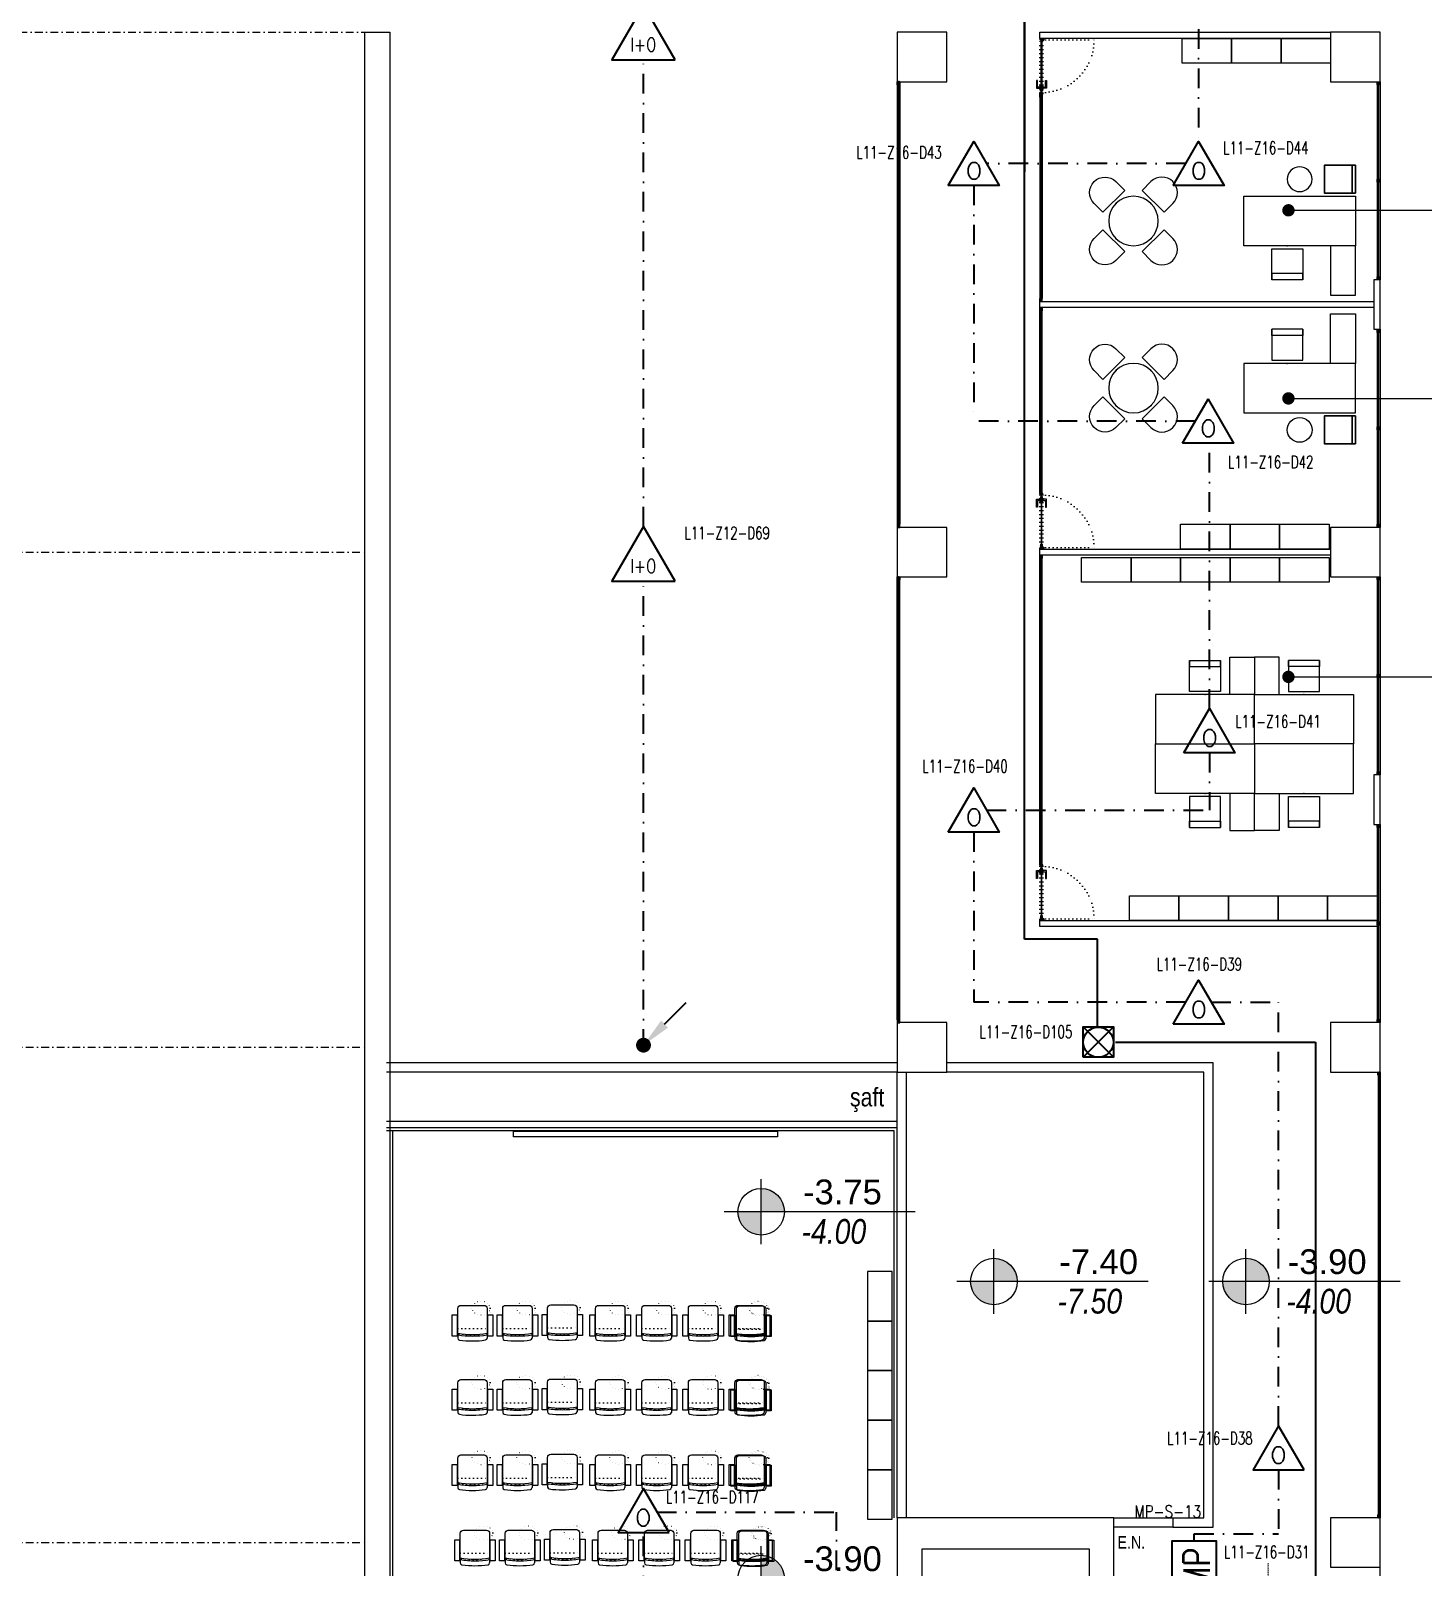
# Model space of a CAD drawing. Header units: metres. Extents: x -19121 to 152404, y -12107 to 29421.
# Drawn here: x 83460 to 85710, y 3200 to 5682 of the extents above; entities that cross this region are included whole.
import ezdxf
from ezdxf.enums import TextEntityAlignment as Align

# ---------------------------------------------------------------- set-up
doc = ezdxf.new("R2010")
doc.units = ezdxf.units.M
doc.header["$LTSCALE"] = 50
doc.header["$MEASUREMENT"] = 0
for name, pattern in [('DASHDOT', [25.4, 12.7, -6.35, 0, -6.35]), ('DASHDOT2', [0.5, 0.25, -0.125, 0, -0.125]), ('DOT2', [0.125, 0, -0.125]), ('DOT5', [0.75, 0, -0.75])]:
    doc.linetypes.add(name, pattern=pattern)
doc.layers.get('0').update_dxf_attribs({"color": 9, "lineweight": 9})
for name, color, linetype, lineweight in [('0 @ 1', 9, 'Continuous', 9), ('00', 9, 'Continuous', 9), ('01', 9, 'Continuous', 9), ('05', 9, 'Continuous', 9), ('06C', 9, 'Continuous', 9), ('06D', 9, 'Continuous', 9), ('07K', 9, 'Continuous', 9), ('10', 9, 'Continuous', 9), ('11', 9, 'Continuous', 9), ('15', 9, 'Continuous', 9), ('20', 9, 'DOT2', 9), ('21', 9, 'Continuous', 9), ('21_mahal200', 9, 'Continuous', 9), ('24', 9, 'DASHDOT2', 9), ('E-DEDEKTÖR NUMARALARI', 20, 'Continuous', 30), ('E-DUVAR TİPİ FLAŞÖR', 7, 'Continuous', 30), ('E-KABLO', 7, 'Continuous', 30), ('E-KOMBİNE DEDEKTÖR (ISI+OPTİK DUMAN)', 7, 'Continuous', 30), ('E-OK', 3, 'Continuous', 30), ('E-OPTİK DUMAN DEDEKTÖRÜ', 7, 'Continuous', 30), ('E-YAZI', 7, 'Continuous', 30)]:
    doc.layers.add(name, color=color, linetype=linetype, lineweight=lineweight)
doc.styles.add('Arial', font='arial.ttf', dxfattribs={"height": 2.5})
doc.styles.add('E-YAZI', font='txttw.shx', dxfattribs={"height": 200})
doc.styles.add('MuuM_TEXT-ITALIC', font='ARIALNI.TTF')
doc.styles.add('MuuM_TEXT-STANDART', font='ARIALN.TTF')
doc.dimstyles.new('MuuM_DIM200', dxfattribs={"dimscale": 20, "dimtxt": 2, "dimasz": 1, "dimexe": 1, "dimexo": 1, "dimgap": 1, "dimtad": 1, "dimdec": 1, "dimrnd": 0.5, "dimdsep": 46, "dimtxsty": 'MuuM_TEXT-STANDART', "dimblk": 'ARCHTICK', "dimcen": 0, "dimdle": 0.15, "dimclrd": 256, "dimclre": 256, "dimclrt": 256, "dimadec": 0, "dimazin": 0, "dimtfac": 5, "dimtdec": 1, "dimtix": 1, "dimtmove": 2, "dimatfit": 3, "dimldrblk": 'DOT', "dimfxl": 3, "dimfxlon": 1, "dimtolj": 1, "dimlwd": -1, "dimlwe": -1, "dimarcsym": 0})
pattern_1 = [(225, (-604.72494, -2171.82614), (-0.0883883476, 0.0883883476), []), (135, (-604.72494, -2171.82614), (0.0883883476, 0.0883883476), [])]

# ---------------------------------------------------------------- blocks, each defined once
blk = doc.blocks.new('100_OPTİK DUMAN DEDEKTÖRÜ 085')
at = {"layer": 'E-OPTİK DUMAN DEDEKTÖRÜ', "color": 4}
blk.add_lwpolyline([(2.06, 0), (0, 3.57), (-2.06, 0)], close=True, dxfattribs=at)
at = {"layer": 'E-OPTİK DUMAN DEDEKTÖRÜ', "color": 3, "style": 'E-YAZI'}
blk.add_text('O', height=1.36, dxfattribs=at).set_placement((-0.02, 1.2), align=Align.MIDDLE)
blk = doc.blocks.new('100_DUVAR TİPİ FLAŞÖR 085')
at = {"layer": 'E-DUVAR TİPİ FLAŞÖR', "color": 4}
blk.add_line((-1.22, 2.45), (1.22, 0), dxfattribs=at)
blk.add_lwpolyline([(-1.22, 0), (-1.22, 2.45), (1.22, 2.45), (1.22, 0)], close=True, dxfattribs=at)
blk.add_lwpolyline([(1.22, 2.45), (-1.22, 0)], dxfattribs=at)
blk.add_circle((0, 1.22), 1.22, dxfattribs=at)
blk = doc.blocks.new('100_KOMBİNE DEDEKTÖR (ISI+OPTİK DUMAN) 085')
at = {"layer": 'E-KOMBİNE DEDEKTÖR (ISI+OPTİK DUMAN)', "color": 4}
blk.add_lwpolyline([(2.55, 0), (0, 4.42), (-2.55, 0)], close=True, dxfattribs=at)
at = {"layer": 'E-KOMBİNE DEDEKTÖR (ISI+OPTİK DUMAN)', "color": 3, "style": 'E-YAZI', "width": 0.8}
blk.add_text('I+O', height=1.102, dxfattribs=at).set_placement((-0.02, 1.22), align=Align.MIDDLE)
blk = doc.blocks.new('*U241')
at = {"layer": 'E-OK', "color": 3, "linetype": 'Continuous'}
blk.add_line((84.9, 84.8), (172.1, 172), dxfattribs=at)
at = {"layer": 'E-OK', "color": 4, "linetype": 'Continuous', "const_width": 30}
blk.add_lwpolyline([(-15, 0, 1), (15, 0, 1)], format="xyb", close=True, dxfattribs=at)
at = {"layer": 'E-OK', "color": 3, "linetype": 'Continuous'}
blk.add_solid([(99, 70.7), (70.7, 99), (0, 0)], dxfattribs=at)
blk = doc.blocks.new('E-MODUL PANOLARI')
at = {"layer": 'E-KABLO', "color": 1}
blk.add_lwpolyline([(-49, 66.9), (49, 66.9), (49, 0), (-49, 0)], close=True, dxfattribs=at)
at = {"layer": 'E-KABLO', "color": 1, "style": 'E-YAZI', "width": 0.8}
blk.add_text('MP', height=40, dxfattribs=at).set_placement((-23, 9.5))
blk = doc.blocks.new('p-kolon_80x80')
blk.add_lwpolyline([(-40, -40), (40, -40), (40, 40), (-40, 40)], close=True)
blk = doc.blocks.new('1.Bod.Ara.Sitatik Elk')
at = {"layer": '01'}
blk.add_lwpolyline([(40, -8750), (0, -8750), (0, -2950), (40, -2950), (40, -8710), (40, -8710)], close=True, dxfattribs=at)
blk.add_lwpolyline([(900, -5950), (900, -5950), (900, -5950), (900, -5400), (1170, -5400), (1170, -5950), (1170, -5950), (1170, -5950), (1210, -5950), (1210, -5350), (860, -5350), (860, -5950), (900, -5950)], dxfattribs=at)
for p in [(900, -2990), (1600, -2990), (900, -3790), (1600, -3790), (900, -4590), (1600, -4590), (1600, -5390)]:
    blk.add_blockref('p-kolon_80x80', p, dxfattribs=at)
blk = doc.blocks.new('prf-10x10')
blk.add_lwpolyline([(-5, -5), (5, -5), (5, 5), (-5, 5)], close=True)
at = {"color": 255}
blk.add_solid([(-5, -5), (5, -5), (-5, 5), (5, 5)], dxfattribs=at)
at = {"layer": '10'}
blk.add_point((0, 0), dxfattribs=at)
blk = doc.blocks.new('p-dog-ser-315')
at = {"layer": '06D'}
for points in [[(-5, 315), (-5, 0)], [(0, 315), (0, 0)]]:
    blk.add_lwpolyline(points, dxfattribs=at)
at = {"layer": '15'}
blk.add_lwpolyline([(-2.5, 315), (-2.5, 0)], dxfattribs=at)
at = {"layer": '10', "xscale": -0.5, "yscale": 0.5, "rotation": 270}
for p in [(-2.5, 317.5), (-2.5, 160), (-2.5, 2.5)]:
    blk.add_blockref('prf-10x10', p, dxfattribs=at)
blk = doc.blocks.new('_ArchTick')
at = {"color": 0, "linetype": 'ByBlock', "const_width": 0.15}
blk.add_lwpolyline([(-0.5, -0.5), (0.5, 0.5)], dxfattribs=at)
blk = doc.blocks.new('_Dot')
at = {"color": 0, "linetype": 'ByBlock', "lineweight": -2}
blk.add_line((-0.5, 0), (-1, 0), dxfattribs=at)
at = {"color": 0, "linetype": 'ByBlock', "const_width": 0.5}
blk.add_lwpolyline([(-0.25, 0, 1), (0.25, 0, 1)], format="xyb", close=True, dxfattribs=at)
blk = doc.blocks.new('m-vw-sandalye-02')
at = {"lineweight": -3, "ltscale": 0.5}
for points in [[(-22.5, 0), (-22.5, -5), (22.5, -5), (22.5, 0)], [(-22.5, -5), (22.5, -5), (22.5, -50), (-22.5, -50)]]:
    blk.add_lwpolyline(points, close=True, dxfattribs=at)
blk = doc.blocks.new('p-sandalye-03')
for points in [[(-5, -25.1), (-5, 24.9), (-55, 24.9), (-55, -25.1), (-5, -25.1)], [(-55, 24.9), (-45, 24.9), (-45, -25.1), (-55, -25.1)]]:
    blk.add_lwpolyline(points)
blk.add_point((0, -0.1))
blk = doc.blocks.new('p-ofis modülü-02-s')
blk.add_lwpolyline([(-182, -2), (-102, -2), (-102, -182), (-182, -182)], close=True)
blk.add_lwpolyline([(-102, -2), (-102, -42), (-22, -42), (-22, -2), (-102, -2)])
at = {"xscale": -0.9999999999999998, "rotation": 359.9999999981877}
blk.add_blockref('p-sandalye-03', (-102, -112), dxfattribs=at)
blk = doc.blocks.new('gr-p-birim')
blk.add_lwpolyline([(-0.5, -0.5), (0.5, -0.5), (0.5, 0.5), (-0.5, 0.5)], close=True)
blk = doc.blocks.new('p-sandalye-01')
blk.add_lwpolyline([(-5, -25), (-5, -25), (-25, -25, -1), (-25, 25), (-5, 25), (-5, 25)], format="xyb", close=True)
blk.add_point((0, 0.1))
blk = doc.blocks.new('gr-p-birim eleman yuv')
blk.add_circle((0, 0), 0.5)
blk = doc.blocks.new('p-masa-yuvarlak-4lü')
at = {"rotation": 270}
blk.add_blockref('p-sandalye-01', (0, 40), dxfattribs=at)
blk.add_blockref('p-sandalye-01', (-40, 0))
at = {"xscale": 80, "yscale": 80, "zscale": 80}
blk.add_blockref('gr-p-birim eleman yuv', (0, 0), dxfattribs=at)
at = {"xscale": -1}
blk.add_blockref('p-sandalye-01', (40, 0), dxfattribs=at)
at = {"xscale": -1, "rotation": 270}
blk.add_blockref('p-sandalye-01', (0, -40), dxfattribs=at)
blk = doc.blocks.new('p-sehpa')
at = {"layer": '05'}
blk.add_circle((0, 0), 20, dxfattribs=at)
blk = doc.blocks.new('0_elevationtarget-p-bk')
h = blk.add_hatch(color=250)
h.paths.add_polyline_path([(1.88, 0, 0.414214), (0, 1.88), (0, 0)])
h.paths.add_polyline_path([(0, 0), (-1.88, 0, 0.414214), (0, -1.88)])
blk.add_line((0, -2.62), (0, 2.62))
blk.add_lwpolyline([(12.45, 0), (-3, 0)])
blk.add_circle((0, 0), 1.88)
at = {"style": 'Arial'}
blk.add_attdef('BITMISKOT', text='', height=2, dxfattribs=at).set_placement((4.5, 0), align=Align.BOTTOM_LEFT)
at = {"style": 'MuuM_TEXT-ITALIC'}
blk.add_attdef('FINISHINGFLOORLEVEL', text='', height=2, dxfattribs=at).set_placement((4.5, -0.59), align=Align.TOP_LEFT)
blk = doc.blocks.new('m-calisma unitesi 02')
at = {"ltscale": 0.5}
blk.add_lwpolyline([(-160, 140), (-160, 80), (-120, 80), (-120, 140)], close=True, dxfattribs=at)
blk.add_lwpolyline([(0, 80), (0, 0), (-160, 0), (-160, 80)], close=True)
at = {"linetype": 'DOT5'}
blk.add_lwpolyline([(-160, 80), (-160, 80)], dxfattribs=at)
at = {"rotation": 270}
blk.add_blockref('p-sandalye-03', (-80, 80), dxfattribs=at)
blk = doc.blocks.new('g-kapı kolu-p')
for points in [[(-5, 0.5), (5, 0.5), (5, 1.5), (-5, 1.5)], [(-2.7, 1.5), (2.7, 1.5), (2.7, 2.4), (-2.7, 2.4)], [(-5, -1.5), (5, -1.5), (5, -0.5), (-5, -0.5)], [(-2.7, -1.5), (2.7, -1.5), (2.7, -2.4), (-2.7, -2.4)]]:
    blk.add_lwpolyline(points, close=True)
for points in [[(11.8, 8.2), (-1, 8.2), (-1, 2.4), (0.9, 2.4), (0.9, 6.3), (11.8, 6.3), (11.8, 8.2)], [(11.8, -8.2), (-1, -8.2), (-1, -2.4), (0.9, -2.4), (0.9, -6.3), (11.8, -6.3), (11.8, -8.2)]]:
    blk.add_lwpolyline(points)
blk = doc.blocks.new('k-cambölme-kapı-p')
at = {"layer": '10'}
h = blk.add_hatch(dxfattribs=at)
h.set_pattern_fill('NET', color=256, angle=135, style=0)
h.set_pattern_definition([(135, (3753.7029, 560.85184), (-0.0883883476, -0.0883883476), []), (225, (3753.7029, 560.85184), (0.0883883476, -0.0883883476), [])])
h.paths.add_polyline_path([(2.1, -0.1), (2.1, 0), (2.1, 0), (2, 0.1), (2, 0.1), (2, 0.1), (2, 0.1), (2, -0.3), (1.9, -0.3), (1.9, -0.4), (1.9, -0.5), (1.7, -0.5), (1.8, -0.3), (1.7, -0.3), (1.5, -0.5), (1.4, -0.5), (1.6, -0.3), (1.6, -0.3), (1.5, -0.3), (1.3, -0.4), (1.3, -0.4), (1.3, -0.5), (1.3, -0.5), (1.3, -0.6), (1.3, -0.3), (1.3, -0.3), (1.2, -0.3), (1.2, -0.5), (1.2, -0.6), (1.2, -0.6), (1.3, -0.6), (3.5, -0.6), (3.5, -0.6), (3.4, -0.4), (3.4, -0.3), (3.4, -0.2), (3.4, -0.2), (3.4, -0.2), (2.7, -0.2), (2.7, -0.2), (2.9, -0.2, -1), (2.9, -0.2)])
h.paths.add_polyline_path([(2, -0.2), (2.1, -0.2), (2.1, -0.2), (2.1, -0.2), (2.1, -0.3), (2.9, -0.3), (2.9, -0.3), (2.6, -0.3), (2.5, -0.3), (2.5, -0.3), (2.5, -0.3), (2.5, -0.3), (2.5, -0.3), (2.4, -0.3), (2.4, -0.3), (2.1, -0.3), (2, -0.1), (2, -0.1), (2, -0.1)], flags=16)
h.paths.add_polyline_path([(2.4, -0.3), (2.5, -0.5), (2.1, -0.5), (2.1, -0.3)], flags=16)
h.paths.add_polyline_path([(2.6, -0.3), (2.9, -0.3), (2.9, -0.3), (3.3, -0.3, 0.166992), (3.3, -0.5), (2.7, -0.5), (2.6, -0.4)], flags=16)
h.paths.add_polyline_path([(3, -0.2), (3, -0.2), (3.3, -0.2, 0.10606), (3.3, -0.3), (3, -0.3)], flags=16)
h = blk.add_hatch(dxfattribs=at)
h.set_pattern_fill('NET', color=256, angle=135, style=0)
h.set_pattern_definition([(45, (474.94443, 2280.71206), (0.0883883476, -0.0883883476), []), (315, (474.94443, 2280.71206), (-0.0883883476, -0.0883883476), [])])
h.paths.add_polyline_path([(87.3, -0.2), (87.3, -0.2), (87.1, -0.2, 1), (87.1, -0.2), (87.9, -0.2), (87.9, 0), (87.9, 0), (88, 0.1), (88, 0.1), (88, 0.1), (88, -0.3), (88.1, -0.3), (88.1, -0.4), (88.1, -0.5), (88.3, -0.5), (88.2, -0.3), (88.3, -0.3), (88.5, -0.5), (88.6, -0.5), (88.4, -0.3), (88.4, -0.3), (88.5, -0.3), (88.7, -0.4), (88.7, -0.4), (88.7, -0.5), (88.7, -0.5), (88.7, -0.6), (88.7, -0.3), (88.7, -0.3), (88.8, -0.3), (88.8, -0.5), (88.8, -0.6), (88.8, -0.6), (88.7, -0.6), (86.5, -0.6), (86.5, -0.6), (86.6, -0.4), (86.6, -0.3), (86.6, -0.2), (86.6, -0.2), (86.6, -0.2)])
h.paths.add_polyline_path([(87.3, -0.5), (87.4, -0.4), (87.4, -0.3), (87.1, -0.3), (87.1, -0.3), (87, -0.3), (87, -0.3), (87, -0.2), (87, -0.2), (86.7, -0.2, -0.292264), (86.7, -0.5)], flags=16)
h.paths.add_polyline_path([(87.5, -0.5), (87.6, -0.5), (87.5, -0.4)], flags=16)
h.paths.add_polyline_path([(87.6, -0.4), (87.7, -0.5), (87.9, -0.5), (87.9, -0.3), (87.6, -0.3)], flags=16)
h.paths.add_polyline_path([(87.6, -0.5), (87.7, -0.6), (87.7, -0.5)], flags=16)
for points in [[(2, -0.3), (2, 2.1), (2.1, 2.1), (2.1, 2.3, 0.414214), (1.9, 2.4), (0.1, 2.4, 0.414214), (0, 2.4), (0, -2.4, 0.414214), (0.1, -2.4), (2.1, -2.4), (2.1, -2.3), (2.1, -2.2), (2.1, -2.2), (2.1, -2.2), (2.1, -2.2), (2.1, -2.2), (2.1, -0.9)], [(88, -0.3), (88, 2.1), (87.9, 2.1), (87.9, 2.3, -0.414214), (88.1, 2.4), (89.9, 2.4, -0.414214), (90, 2.4), (90, -2.4, -0.414214), (89.9, -2.4), (87.9, -2.4), (87.9, -2.3), (87.9, -2.2), (87.9, -2.2), (87.9, -2.2), (87.9, -2.2), (87.9, -2.2), (87.9, -0.9)], [(1.5, -0.3), (1.3, -0.4), (1.3, -0.4), (1.3, -0.5), (1.3, -0.5), (1.3, -0.6), (1.3, -0.3), (1.3, -0.3), (1.2, -0.3), (1.2, -0.5), (1.2, -0.6), (1.2, -0.6), (1.3, -0.6), (3.5, -0.6), (3.5, -0.6), (3.4, -0.4), (3.4, -0.3), (3.4, -0.2), (3.4, -0.2), (3.4, -0.2), (2.7, -0.2), (2.7, -0.2), (2.9, -0.2, -1), (2.9, -0.2, -1)], [(88.5, -0.3), (88.7, -0.4), (88.7, -0.4), (88.7, -0.5), (88.7, -0.5), (88.7, -0.6), (88.7, -0.3), (88.7, -0.3), (88.8, -0.3), (88.8, -0.5), (88.8, -0.6), (88.8, -0.6), (88.7, -0.6), (86.5, -0.6), (86.5, -0.6), (86.6, -0.4), (86.6, -0.3), (86.6, -0.2), (86.6, -0.2), (86.6, -0.2), (87.3, -0.2), (87.3, -0.2), (87.1, -0.2, 1), (87.1, -0.2, 1)], [(86.7, -0.5), (87.3, -0.5), (87.4, -0.4), (87.4, -0.3), (87.1, -0.3), (87.1, -0.3), (87, -0.3), (87, -0.3), (87, -0.2), (87, -0.2), (86.7, -0.2, 1)]]:
    blk.add_lwpolyline(points, format="xyb", dxfattribs=at)
at = {"layer": '10', "linetype": 'DASHDOT', "ltscale": 0.05}
for points in [[(3.2, 3.6), (0.2, 3.6)], [(1.7, 2.1), (1.7, 4.9)], [(6.1, 1.4), (6.1, -0.5)]]:
    blk.add_lwpolyline(points, dxfattribs=at)
at = {"layer": '10'}
for points in [[(1.8, 2.3), (0.2, 2.3), (0.2, 2), (0.4, 2), (0.4, 1.9), (0.2, 1.9), (0.2, 1.2), (0.4, 1.2), (0.4, -0.4), (0.2, -0.4), (0.2, -1.2), (0.4, -1.2), (0.4, -1.4), (0.2, -1.4), (0.2, -2.2), (1.8, -2.2), (1.8, -1.7), (1.6, -1.7), (1.6, -1.6), (1.8, -1.6), (1.8, -1.4), (1.6, -1.4), (1.6, -1.2), (1.7, -1.2), (1.7, -0.8), (1.1, -0.8), (1.1, -0.1), (1.5, -0.1), (1.5, 1.9), (1.6, 2), (1.8, 2), (1.8, 2.3)], [(0.7, 3.6), (0.7, 2.4)], [(0.7, 2.3), (0.7, -0.2), (1.1, -0.2)], [(1.1, 2.4), (1.1, 2.9)], [(1.1, -0.1), (1.1, 2.3)], [(1.5, 1.9), (1.1, 1.9)], [(1.2, 1.9), (1.2, -0.1)], [(2.9, -0.2), (2.1, -0.1), (2.1, 0), (2.1, 0), (2, 0.1), (2, 0.1), (2, 0.1), (2, 0.1)], [(3.8, 0.9), (2.6, 3.2)], [(4.1, 1.3), (2.7, 4)], [(8.1, 0.9), (8.1, 1.3), (4.1, 1.3)], [(5.3, 0.9), (5.3, -0.2)], [(5.5, 1.3), (5.8, 1), (5.8, 0.9)], [(5.6, 0.9), (5.6, -0.2)], [(6.8, 1.3), (6.5, 1), (6.5, 0.9)], [(6.7, 0.9), (6.7, -0.2)], [(7, 0.9), (7, -0.2)], [(87.1, -0.2), (87.9, -0.2), (87.9, 0), (87.9, 0), (88, 0.1), (88, 0.1), (88, 0.1)], [(88.2, 2.3), (89.8, 2.3), (89.8, 2), (89.6, 2), (89.6, 1.9), (89.8, 1.9), (89.8, 1.2), (89.6, 1.2), (89.6, -0.4), (89.8, -0.4), (89.8, -1.2), (89.6, -1.2), (89.6, -1.4), (89.8, -1.4), (89.8, -2.2), (88.2, -2.2), (88.2, -1.7), (88.4, -1.7), (88.4, -1.6), (88.2, -1.6), (88.2, -1.4), (88.4, -1.4), (88.4, -1.2), (88.3, -1.2), (88.3, -0.8), (88.9, -0.8), (88.9, -0.1), (88.5, -0.1), (88.5, 1.9), (88.4, 2), (88.2, 2), (88.2, 2.3)], [(2.1, -0.9), (3.6, -0.9), (3.6, -0.6), (1.2, -0.6), (1.2, -0.3), (2, -0.3)], [(1.6, -0.3), (1.6, -0.3), (1.4, -0.5), (1.5, -0.5), (1.7, -0.3)], [(1.8, -0.3), (1.7, -0.5), (1.9, -0.5), (1.9, -0.4), (1.9, -0.3)], [(3.3, -0.5), (2.7, -0.5), (2.6, -0.4), (2.6, -0.3), (2.9, -0.3), (2.9, -0.3)], [(3.3, -0.3), (3.3, -0.3), (2.9, -0.3)], [(3, -0.3), (3, -0.2), (3, -0.2), (3.3, -0.2)], [(3, -0.3), (3.3, -0.3), (3.3, -0.3)], [(4.1, -0.2), (4.1, -0.5), (8.1, -0.5)], [(8.1, -0.5), (8.1, -0.2)], [(87.9, -0.9), (86.4, -0.9), (86.4, -0.6), (88.8, -0.6), (88.8, -0.3), (88, -0.3)], [(87.6, -0.5), (87.5, -0.4), (87.5, -0.5), (87.6, -0.5)], [(88.2, -0.3), (88.3, -0.5), (88.1, -0.5), (88.1, -0.4), (88.1, -0.3)], [(88.4, -0.3), (88.4, -0.3), (88.6, -0.5), (88.5, -0.5), (88.3, -0.3)]]:
    blk.add_lwpolyline(points, dxfattribs=at)
for points in [[(2, -0.1), (2, -0.1), (2, -0.2), (2.1, -0.2), (2.1, -0.2), (2.1, -0.2), (2.1, -0.3), (2.9, -0.3), (2.9, -0.3), (2.6, -0.3), (2.5, -0.3), (2.5, -0.3), (2.5, -0.3), (2.5, -0.3), (2.5, -0.3), (2.4, -0.3), (2.4, -0.3), (2.1, -0.3), (2, -0.1)], [(2.1, -0.5), (2.1, -0.3), (2.4, -0.3), (2.5, -0.5), (2.5, -0.5)], [(87.9, -0.5), (87.9, -0.3), (87.6, -0.3), (87.6, -0.4), (87.7, -0.5)], [(87.6, -0.5), (87.7, -0.5), (87.7, -0.6)]]:
    blk.add_lwpolyline(points, close=True, dxfattribs=at)
blk.add_circle((1.7, 3.7), 1.02, dxfattribs=at)
for centre, start, end in [((3.6, -0.4), 148.8979, 173.1144), ((3.6, -0.4), 176.143, 214.0649), ((86.4, -0.4), 325.9351, 31.1021)]:
    blk.add_arc(centre, 0.322, start, end, dxfattribs=at)
at = {"layer": '15', "linetype": 'DOT2'}
blk.add_lwpolyline([(2.5, 0.4), (2.5, 85.4)], dxfattribs=at)
at = {"layer": '15'}
blk.add_lwpolyline([(2.6, 0.9), (87.4, 0.9), (87.5, 0.8), (87.5, -0.1), (87.4, -0.2), (2.6, -0.2), (2.6, -0.2), (2.5, -0.1), (2.5, 0.8), (2.6, 0.9)], dxfattribs=at)
at = {"layer": '15', "linetype": 'DOT2'}
blk.add_arc((2.5, 0.4), 85, 0, 90, dxfattribs=at)
at = {"layer": '20'}
for p, q in [((87.9, 2.4), (2.1, 2.4)), ((87.9, 2.1), (2.1, 2.1)), ((87.9, -2.2), (2.1, -2.2)), ((87.9, -2.4), (2.1, -2.4))]:
    blk.add_line(p, q, dxfattribs=at)
at = {"layer": '06C', "xscale": -1}
blk.add_blockref('g-kapı kolu-p', (79.6, 0.4), dxfattribs=at)
blk = doc.blocks.new('p-strahle-alüminyumdoğramaprofili')
at = {"layer": '10'}
h = blk.add_hatch(dxfattribs=at)
h.set_pattern_fill('NET', color=256, angle=315, style=0)
h.set_pattern_definition(pattern_1)
h.paths.add_polyline_path([(-4.6, 2.6), (-4.7, 2.6), (-4.7, 2.8), (-4.7, 2.8), (-4.7, 2.8), (-4.7, 2.9), (-5, 2.9), (-5, 2.8), (-4.9, 2.8), (-5, 2.6), (-5.1, 2.7), (-5.2, 2.3), (-5.1, 2.3), (-5.1, 2.3), (-5, 2.5, 0.2599), (-4.9, 2.3), (-4.7, 2.3, 0.382682)])
h.paths.add_polyline_path([(-4.9, 2.5), (-4.7, 2.5, -2.16717)], flags=16)
h = blk.add_hatch(dxfattribs=at)
h.set_pattern_fill('NET', color=256, angle=315, style=0)
h.set_pattern_definition(pattern_1)
h.paths.add_polyline_path([(-4.6, 0.9), (-4.7, 0.9), (-4.7, 0.8), (-4.7, 0.7), (-4.7, 0.7), (-4.7, 0.6), (-5, 0.6), (-5, 0.7), (-4.9, 0.7), (-5, 0.9), (-5.1, 0.9), (-5.2, 1.2), (-5.1, 1.2), (-5.1, 1.2), (-5, 1, -0.2599), (-4.9, 1.2), (-4.7, 1.2, -0.382682)])
h.paths.add_polyline_path([(-4.9, 1), (-4.7, 1, 2.16717)], flags=16)
h = blk.add_hatch(dxfattribs=at)
h.set_pattern_fill('NET', color=256, angle=315, style=0)
h.set_pattern_definition([(225, (-608.45214, -2173.53612), (-0.0883883476, 0.0883883476), []), (135, (-608.45214, -2173.53612), (0.0883883476, 0.0883883476), [])])
h.paths.add_polyline_path([(-3.5, 2.3), (-3.5, 2.6), (-4.5, 2.6), (-4.5, 2.3)])
h = blk.add_hatch(dxfattribs=at)
h.set_pattern_fill('NET', color=256, angle=315, style=0)
h.set_pattern_definition([(225, (-608.45214, -2180.04526), (-0.0883883476, 0.0883883476), []), (135, (-608.45214, -2180.04526), (0.0883883476, 0.0883883476), [])])
h.paths.add_polyline_path([(-3.5, 0.9), (-3.5, 1.2), (-4.5, 1.2), (-4.5, 0.9)])
h = blk.add_hatch(dxfattribs=at)
h.set_pattern_fill('NET', color=256, angle=315, style=0)
h.set_pattern_definition([(225, (-629.50454, -2177.58922), (-0.0883883476, 0.0883883476), []), (135, (-629.50454, -2177.58922), (0.0883883476, 0.0883883476), [])])
h.paths.add_polyline_path([(0, 0.7), (0, 1.7), (-0.2, 1.7), (-0.2, 0.7)])
for points in [[(-5.1, 2.7), (-5.2, 2.3)], [(-5.1, 0.9), (-5.2, 1.2)], [(-4.9, 3.6), (-4.9, 3.2), (-4.6, 3.2), (-4.6, 2.9), (-4.5, 2.9), (-4.6, 2.6), (-4.7, 2.6), (-4.7, 2.8), (-4.7, 2.8), (-4.7, 2.8), (-4.7, 3), (-5, 3), (-5, 2.8), (-4.9, 2.8), (-5, 2.6), (-5.1, 2.7), (-5.1, 3.8), (-0.1, 3.8)], [(-5, 2.5), (-5.1, 2.3), (-5.1, 2.3)], [(-5, 1), (-5.1, 1.2), (-5.1, 1.2)], [(-4.7, 2.9), (-5, 2.9)], [(-4.7, 0.6), (-5, 0.6)], [(-2.8, 0.2), (-2.7, 0.2), (-2.7, 0), (-4.9, 0), (-4.9, 0.2), (-4.6, 0.2), (-4.6, 0.7), (-2.7, 0.7)], [(-4.5, 2.9), (-4.5, 2.9), (-4.5, 2.3)], [(-4.5, 0.9), (-4.5, 0.9), (-4.5, 1.3)], [(-3.5, 2.3), (-3.5, 2.6)], [(-3.5, 1.3), (-3.5, 0.9)], [(-2.1, 0.9), (-2.1, 2.6)], [(-0.2, 0.7), (0, 0.7), (0, 1.7)], [(-0.2, 1.7), (0, 1.7)]]:
    blk.add_lwpolyline(points, dxfattribs=at)
for points in [[(-0.2, 2.7), (-0.2, 2.2), (0, 2.2), (0, 2.1), (-0.2, 2.1), (-0.2, 0.4), (0, 0.4), (0, 0), (-0.1, 0), (-0.1, -0.2), (-5.1, -0.2), (-5.1, 0.9), (-5, 0.9), (-4.9, 0.7), (-5, 0.7), (-5, 0.3), (-4.7, 0.3), (-4.7, 0.9), (-4.6, 0.9), (-4.5, 0.9), (-1.3, 0.9), (-1.2, 1.2), (-0.9, 1.2), (-0.9, 0.6), (-0.6, 0.6), (-0.6, 2.7)], [(-2, 0.8), (-1.4, 0.8), (-1.4, 0.1), (-1.3, 0), (-1.3, 0), (-2.1, 0), (-2.1, 0.1), (-2, 0.2)]]:
    blk.add_lwpolyline(points, close=True, dxfattribs=at)
for points in [[(-0.6, 3.3), (-0.6, 3.6), (-4.9, 3.6), (-4.9, 3.6, 0.561743), (-5, 3.7, 0.595966), (-4.9, 3.6, -2.204878)], [(-4.7, 2.5), (-4.9, 2.5, 1)], [(-4.7, 1), (-4.9, 1, -1)], [(-4.6, 2.9), (-4.5, 3.4, -0.833203), (-4.2, 3.4, -0.447088)], [(-4.5, 2.6), (-1.2, 2.6, -0.414214), (-0.9, 2.2), (-0.9, 1.2)], [(-4.2, 3.4), (-4.2, 3, 0.414214), (-4.1, 2.9), (-0.8, 2.9), (-0.8, 3.6)], [(-2.7, 0.7), (-2.7, 0.3), (-2.8, 0.3, 1), (-2.8, 0.2, -1)], [(-0.1, 3.8), (-0.1, 3.6), (-0.5, 3.6), (-0.5, 3.1, -1), (-0.7, 3.1)], [(-0.7, 3.1, -0.305404), (-0.6, 3.3, -5.773092)]]:
    blk.add_lwpolyline(points, format="xyb", dxfattribs=at)
for centre, radius, start, end in [((-4.7, 2.5), 0.253, 168.6676, 234.1258), ((-4.7, 1.1), 0.253, 125.8742, 191.3324), ((-4.8, 2.4), 0.125, 139.5402, 40.4598), ((-4.8, 1.1), 0.125, 319.5402, 220.4598), ((-4.8, 2.5), 0.273, 305.9738, 36.4289), ((-4.8, 1), 0.273, 323.5711, 54.0262)]:
    blk.add_arc(centre, radius, start, end, dxfattribs=at)
blk = doc.blocks.new('*U354')
at = {"layer": '06D'}
for points in [[(5, 4), (495, 4)], [(5, 0), (495, 0)]]:
    blk.add_lwpolyline(points, dxfattribs=at)
at = {"layer": '15'}
for points in [[(2, 2.5), (498, 2.5)], [(498, 1.5), (2, 1.5)]]:
    blk.add_lwpolyline(points, dxfattribs=at)
at = {"layer": '0 @ 1', "linetype": 'Continuous', "xscale": -1}
blk.add_blockref('p-strahle-alüminyumdoğramaprofili', (-0.1, 0.2), dxfattribs=at)
at = {"layer": '0 @ 1', "linetype": 'Continuous'}
blk.add_blockref('p-strahle-alüminyumdoğramaprofili', (500.1, 0.2), dxfattribs=at)
blk = doc.blocks.new('*U355')
at = {"layer": '06D'}
for points in [[(5, 4), (295.1, 4)], [(5, 0), (295.1, 0)]]:
    blk.add_lwpolyline(points, dxfattribs=at)
at = {"layer": '15'}
for points in [[(2, 2.5), (298.1, 2.5)], [(298.1, 1.5), (2, 1.5)]]:
    blk.add_lwpolyline(points, dxfattribs=at)
at = {"layer": '0 @ 1', "linetype": 'Continuous', "xscale": -1}
blk.add_blockref('p-strahle-alüminyumdoğramaprofili', (-0.1, 0.2), dxfattribs=at)
at = {"layer": '0 @ 1', "linetype": 'Continuous'}
blk.add_blockref('p-strahle-alüminyumdoğramaprofili', (300.2, 0.2), dxfattribs=at)
blk = doc.blocks.new('*U356')
at = {"layer": '06D'}
for points in [[(5, 4), (330.1, 4)], [(5, 0), (330.1, 0)]]:
    blk.add_lwpolyline(points, dxfattribs=at)
at = {"layer": '15'}
for points in [[(2, 2.5), (333.1, 2.5)], [(333.1, 1.5), (2, 1.5)]]:
    blk.add_lwpolyline(points, dxfattribs=at)
at = {"layer": '0 @ 1', "linetype": 'Continuous', "xscale": -1}
blk.add_blockref('p-strahle-alüminyumdoğramaprofili', (-0.1, 0.2), dxfattribs=at)
at = {"layer": '0 @ 1', "linetype": 'Continuous'}
blk.add_blockref('p-strahle-alüminyumdoğramaprofili', (335.2, 0.2), dxfattribs=at)
blk = doc.blocks.new('p-koltuk-konferans-01')
for p, q in [((-23.7, -9.9), (-23.7, -4.6)), ((23.8, -9.9), (23.8, -4.5))]:
    blk.add_line(p, q)
for points in [[(-24.7, -8), (-24.7, -42), (-32.7, -42), (-32.7, -8)], [(32.8, -8), (32.8, -42), (24.8, -42), (24.8, -8)]]:
    blk.add_lwpolyline(points, close=True)
for points in [[(-23.7, -9.9), (-23.7, -12.1), (-24.7, -12.1)], [(23.8, -9.9), (23.8, -12.1), (24.8, -12.1)], [(-24.7, -37), (-23.7, -37)], [(24.8, -37), (23.8, -37)]]:
    blk.add_lwpolyline(points)
blk.add_lwpolyline([(23.8, -12.1), (23.8, -52.5, -0.414214), (18.8, -57.5), (-18.7, -57.5, -0.414214), (-23.7, -52.5), (-23.7, -12.1, -0.087744)], format="xyb", close=True)
at = {"linetype": 'DOT2'}
for points in [[(22.1, -11.7, -0.370904), (23.8, -13.7), (23.8, -20), (-23.7, -20), (-23.7, -13.7, -0.370904), (-22, -11.7, -0.078599)], [(1.3, -53, 0.129253), (0.2, -49, 0.10637), (-3.1, -45.2, 0.084664), (-7.8, -42.9, 0.073859), (-13.7, -42, 0.073859), (-19.7, -42.9, 0.084664), (-24.3, -45.2, 0.10637), (-27.7, -49, 0.129253), (-28.7, -53, 0.129253), (-27.7, -57, 0.10637), (-24.3, -60.8, 0.084664), (-19.7, -63.1, 0.073859), (-13.7, -64, 0.073859), (-7.8, -63.1, 0.084664), (-3.1, -60.8, 0.10637), (0.2, -57, 0.129253)]]:
    blk.add_lwpolyline(points, format="xyb", close=True, dxfattribs=at)
blk.add_lwpolyline([(-28.7, -53), (-28.7, -42)], dxfattribs=at)
for centre, radius, start, end in [((0.3, -144.3), 144.3, 81.6597, 98.5453), ((-20.7, -4.6), 3, 98.5453, 180), ((0, -156), 148, 80.7666, 99.2334), ((20.8, -4.5), 3, 0, 81.6597)]:
    blk.add_arc(centre, radius, start, end)
blk = doc.blocks.new('p-akslar_yeni')
at = {"layer": '24'}
for points in [[(-2190, -2995), (-2150, -2995), (-2150, -2895), (6415, -2895)], [(-2190, -3735), (6415, -3735)], [(-2190, -4535), (6415, -4535)], [(-2190, -5335), (6415, -5335)]]:
    blk.add_lwpolyline(points, dxfattribs=at)
blk = doc.blocks.new('1.Bod.Ara.Mimari Elk')
blk.add_lwpolyline([(239.93, -4725.54), (666.51, -4725.54), (666.51, -4734.42), (239.93, -4734.42)], close=True)
at = {"layer": '00'}
for p, q in [((860, -4615), (35, -4615)), ((860, -4630), (35, -4630)), ((860, -5350), (860, -4630)), ((875, -5350), (875, -4630)), ((860, -4710), (35, -4710)), ((860, -4720), (35, -4720)), ((1640, -6310), (1640, -5430))]:
    blk.add_line(p, q, dxfattribs=at)
at = {"layer": '00', "color": 2}
for p, q in [((855, -4725), (35, -4725)), ((45, -5695), (45, -4725)), ((855, -5350), (855, -4725))]:
    blk.add_line(p, q, dxfattribs=at)
at = {"layer": '00'}
for points in [[(1305, -5365), (1370, -5365), (1370, -4615), (940, -4615)], [(1305, -5350), (1355, -5350), (1355, -4630), (940, -4630)]]:
    blk.add_lwpolyline(points, dxfattribs=at)
blk.add_lwpolyline([(1210, -5350), (1305, -5350), (1305, -5365), (1210, -5365)], close=True, dxfattribs=at)
at = {"layer": '06D'}
for points in [[(860, -3034.96), (860, -3744.92)], [(864, -3034.96), (864, -3744.91)], [(860, -4545.45), (860, -3834.96)], [(864, -4545.45), (864, -3834.98)], [(1640, -4630), (1640, -5350)], [(1640, -5345.04), (1640, -4634.56)]]:
    blk.add_lwpolyline(points, dxfattribs=at)
at = {"layer": '11'}
for points in [[(1090, -2950), (1560, -2950), (1560, -2960), (1090, -2960)], [(1630, -3430), (1640, -3430), (1640, -3350), (1630, -3350)], [(1630, -3395), (1090, -3395), (1090, -3385), (1630, -3385)], [(1090, -3785), (1560, -3785), (1560, -3795), (1090, -3795)], [(1630, -4230), (1640, -4230), (1640, -4150), (1630, -4150)]]:
    blk.add_lwpolyline(points, close=True, dxfattribs=at)
at = {"layer": '11', "color": 5}
blk.add_lwpolyline([(1090, -4385), (1635, -4385), (1635, -4395), (1090, -4395)], close=True, dxfattribs=at)
at = {"layer": '15'}
for points in [[(861.5, -3031.97), (861.5, -3747.92)], [(862.5, -3747.92), (862.5, -3031.97)], [(861.5, -4548.44), (861.5, -3831.97)], [(862.5, -3831.97), (862.5, -4548.44)], [(1637.5, -5348.03), (1637.5, -4631.56)], [(1637.5, -5255), (1637.5, -4631.97)], [(1638.5, -4631.56), (1638.5, -5348.03)]]:
    blk.add_lwpolyline(points, dxfattribs=at)
at = {"linetype": 'Continuous', "xscale": -1, "rotation": 89.99999999999993}
blk.add_blockref('*U356', (1094, -3050.01), dxfattribs=at)
for p in [(1640, -3350), (1640, -3750), (1640, -4150), (1640, -4550)]:
    blk.add_blockref('p-dog-ser-315', p)
at = {"linetype": 'Continuous', "rotation": 90.00000000000001}
for name, p in [('*U355', (1094, -3695.07)), ('*U354', (1094, -4294.99))]:
    blk.add_blockref(name, p, dxfattribs=at)
at = {"layer": '0 @ 1', "linetype": 'Continuous'}
for p, rotation in [((863.76, -3029.89), 90), ((863.76, -3829.89), 90.00000000000001), ((1639.76, -4630), 90.00000000000001)]:
    blk.add_blockref('p-strahle-alüminyumdoğramaprofili', p, dxfattribs=dict(at, rotation=rotation))
at = {"layer": '0 @ 1', "linetype": 'Continuous', "extrusion": (0, 0, -1), "zscale": -1, "rotation": 270}
blk.add_blockref('p-strahle-alüminyumdoğramaprofili', (-863.76, -3365.21), dxfattribs=at)
at = {"layer": '0 @ 1', "linetype": 'Continuous', "xscale": -1, "rotation": 90}
for p in [(863.76, -3750.11), (863.76, -4550.53), (1639.76, -5350.11)]:
    blk.add_blockref('p-strahle-alüminyumdoğramaprofili', p, dxfattribs=at)
at = {"layer": '05', "yscale": 80}
for p, xscale, rotation in [((1360, -2980), -40, 90), ((1440, -2980), -40, 90), ((1520, -2980), -40, 90), ((1357.52, -3765), -40, 90), ((1437.52, -3765), -40, 90), ((1517.52, -3765), -40, 90), ((1197.52, -3818.43), -40, 90), ((1277.52, -3818.43), -40, 90), ((1357.52, -3818.43), -40, 90), ((1437.52, -3818.43), -40, 90), ((1517.52, -3818.43), -40, 90), ((1275, -4365), -40, 90), ((1355, -4365), -40, 90), ((1435, -4365), -40, 90), ((1515, -4365), -40, 90), ((1595, -4365), -40, 90), ((831.61, -4992.35), 40, 180), ((831.61, -5072.35), 40, 180), ((831.61, -5152.35), 40, 180), ((831.61, -5232.35), 40, 180), ((831.61, -5312.35), 40, 180)]:
    blk.add_blockref('gr-p-birim', p, dxfattribs=dict(at, xscale=xscale, rotation=rotation))
at = {"layer": '05', "color": 1, "xscale": -1, "rotation": 315}
for p in [(1241.46, -3255), (1241.46, -3525)]:
    blk.add_blockref('p-masa-yuvarlak-4lü', p, dxfattribs=at)
at = {"layer": '05', "xscale": -1}
for name, p in [('p-sehpa', (1510, -3187.5)), ('m-calisma unitesi 02', (1276.95, -4099.88))]:
    blk.add_blockref(name, p, dxfattribs=at)
at = {"layer": '05', "extrusion": (0, 0, -1), "zscale": -1}
for name, p, rotation in [('m-vw-sandalye-02', (-1600, -3187.5), 90), ('p-ofis modülü-02-s', (-1602, -3383), 90.00000000000001)]:
    blk.add_blockref(name, p, dxfattribs=dict(at, rotation=rotation))
at = {"layer": '05', "extrusion": (0, 0, -1), "xscale": -1, "zscale": -1, "rotation": 90}
for name, p in [('p-ofis modülü-02-s', (-1602, -3397)), ('m-vw-sandalye-02', (-1600, -3592.5))]:
    blk.add_blockref(name, p, dxfattribs=at)
at = {"layer": '05', "rotation": 180}
for name, p in [('p-sehpa', (1510, -3592.5)), ('m-calisma unitesi 02', (1276.95, -4099.88)), ('p-koltuk-konferans-01', (173.76, -5064.39)), ('p-koltuk-konferans-01', (246.32, -5064.39)), ('p-koltuk-konferans-01', (318.88, -5063.42)), ('p-koltuk-konferans-01', (396.32, -5064.39)), ('p-koltuk-konferans-01', (471.32, -5064.39)), ('p-koltuk-konferans-01', (546.32, -5064.39)), ('p-koltuk-konferans-01', (621.32, -5064.39)), ('p-koltuk-konferans-01', (623.76, -5065.36)), ('p-koltuk-konferans-01', (173.76, -5184.39)), ('p-koltuk-konferans-01', (246.32, -5184.39)), ('p-koltuk-konferans-01', (318.88, -5183.42)), ('p-koltuk-konferans-01', (396.32, -5184.39)), ('p-koltuk-konferans-01', (471.32, -5184.39)), ('p-koltuk-konferans-01', (546.32, -5184.39)), ('p-koltuk-konferans-01', (621.32, -5184.39)), ('p-koltuk-konferans-01', (623.76, -5185.36)), ('p-koltuk-konferans-01', (173.76, -5305.94)), ('p-koltuk-konferans-01', (246.32, -5305.94)), ('p-koltuk-konferans-01', (318.88, -5304.96)), ('p-koltuk-konferans-01', (396.32, -5305.94)), ('p-koltuk-konferans-01', (471.32, -5305.94)), ('p-koltuk-konferans-01', (546.32, -5305.94)), ('p-koltuk-konferans-01', (621.32, -5305.94)), ('p-koltuk-konferans-01', (623.76, -5306.91)), ('p-koltuk-konferans-01', (177.76, -5427.49)), ('p-koltuk-konferans-01', (250.32, -5427.49)), ('p-koltuk-konferans-01', (322.88, -5426.51)), ('p-koltuk-konferans-01', (400.32, -5427.49)), ('p-koltuk-konferans-01', (475.32, -5427.49)), ('p-koltuk-konferans-01', (550.32, -5427.49)), ('p-koltuk-konferans-01', (625.32, -5427.49)), ('p-koltuk-konferans-01', (627.76, -5428.46))]:
    blk.add_blockref(name, p, dxfattribs=at)
at = {"layer": '05'}
blk.add_blockref('m-calisma unitesi 02', (1596.95, -4099.88), dxfattribs=at)
at = {"layer": '05', "xscale": -1, "rotation": 180}
blk.add_blockref('m-calisma unitesi 02', (1596.95, -4099.88), dxfattribs=at)
at = {"layer": '07K', "rotation": 270}
blk.add_blockref('k-cambölme-kapı-p', (1092.44, -2960), dxfattribs=at)
at = {"layer": '07K', "xscale": -1, "rotation": 270}
for p in [(1092.44, -3785.08), (1092.44, -4385)]:
    blk.add_blockref('k-cambölme-kapı-p', p, dxfattribs=at)
at = {"layer": '21'}
ref = blk.add_blockref('0_elevationtarget-p-bk', (640.08, -4855.62), dxfattribs=dict(at, xscale=20, yscale=20, zscale=20))
ref.add_attrib('BITMISKOT', ' -3.75', dxfattribs={"layer": '0', "height": 40, "style": 'Arial'}).set_placement((692.09, -4855.62), align=Align.BOTTOM_LEFT)
ref.add_attrib('FINISHINGFLOORLEVEL', ' -4.00', dxfattribs={"layer": '0', "height": 40, "style": 'MuuM_TEXT-ITALIC'}).set_placement((692.52, -4867.46), align=Align.TOP_LEFT)
at = {"layer": '21', "xscale": 20, "yscale": 20, "zscale": 20}
blk.add_blockref('0_elevationtarget-p-bk', (1015.99, -4968.3), dxfattribs=at).add_auto_attribs({'BITMISKOT': ' -7.40', 'FINISHINGFLOORLEVEL': ' -7.50'})
at = {"layer": '21'}
ref = blk.add_blockref('0_elevationtarget-p-bk', (1423.21, -4968.3), dxfattribs=dict(at, xscale=20, yscale=20, zscale=20))
ref.add_attrib('BITMISKOT', ' -3.90', dxfattribs={"layer": '0', "height": 40, "style": 'Arial'}).set_placement((1475.21, -4968.3), align=Align.BOTTOM_LEFT)
ref.add_attrib('FINISHINGFLOORLEVEL', ' -4.00', dxfattribs={"layer": '0', "height": 40, "style": 'MuuM_TEXT-ITALIC'}).set_placement((1475.65, -4980.15), align=Align.TOP_LEFT)
ref = blk.add_blockref('0_elevationtarget-p-bk', (640.08, -5448.2), dxfattribs=dict(at, xscale=20, yscale=20, zscale=20))
ref.add_attrib('BITMISKOT', ' -3.90', dxfattribs={"layer": '0', "height": 40, "style": 'Arial'}).set_placement((692.09, -5448.2), align=Align.BOTTOM_LEFT)
ref.add_attrib('FINISHINGFLOORLEVEL', ' -4.00', dxfattribs={"layer": '0', "height": 40, "style": 'MuuM_TEXT-ITALIC'}).set_placement((692.52, -5460.04), align=Align.TOP_LEFT)
at = {"layer": '05', "style": 'MuuM_TEXT-STANDART'}
blk.add_text('şaft', height=30, dxfattribs=at).set_placement((783.53, -4685.44))
at = {"layer": '21', "style": 'MuuM_TEXT-STANDART'}
blk.add_text('E.N.', height=20, dxfattribs=at).set_placement((1215.78, -5399.73))
at = {"layer": '21_mahal200'}
for points in [[(1491.79, -3237.72), (1792.51, -3237.72)], [(1491.79, -3541.68), (1792.51, -3541.68)], [(1491.79, -3991.51), (1792.51, -3991.51)]]:
    blk.add_leader(points, dimstyle='MuuM_DIM200', override={"dimasz": 1, "dimfxl": 10}, dxfattribs=at)

msp = doc.modelspace()

# ---------------------------------------------------------------- linework, layer by layer
at = {"layer": 'E-KABLO', "color": 5, "linetype": 'Continuous', "ltscale": 0.05}
for p, q in [((85065.52, 4215), (85065.52, 6394.24)), ((85065.52, 6394.24), (85065.52, 5454.23)), ((85183.14, 4215), (85065.52, 4215)), ((85183.14, 4073.17), (85183.14, 4215)), ((85212.25, 4048.32), (85535.44, 4048.32)), ((85535.44, 4048.32), (85535.5, 2288.27))]:
    msp.add_line(p, q, dxfattribs=at)
at = {"layer": 'E-KABLO', "color": 6, "linetype": 'DASHDOT', "ltscale": 0.05}
for p, q in [((85346.57, 5875.89), (85346.57, 5503.45)), ((84450, 4881.32), (84450, 5635.5)), ((85325.98, 5467.8), (85004.11, 5467.8)), ((84983.52, 5432.14), (84983.52, 5051.65)), ((85341.42, 5051.65), (84983.52, 5051.65)), ((85364.07, 4587.1), (85364.07, 5015.99)), ((84450, 4037.5), (84450, 4793)), ((85364.07, 4515.79), (85364.07, 4423.34)), ((85004.11, 4423.34), (85364.07, 4423.34)), ((84983.52, 4387.68), (84983.52, 4112.8)), ((85325.98, 4112.8), (84983.52, 4112.8)), ((85367.15, 4112.8), (85475.98, 4112.8)), ((85475.98, 3428.51), (85475.98, 4112.8)), ((85475.98, 3357.2), (85475.98, 3253.82)), ((84471.32, 3289.26), (84761.59, 3289.26)), ((84761.59, 2813.87), (84761.59, 3289.26)), ((84450, 3027.06), (84450, 3256.09)), ((85339.52, 3242.84), (85339.52, 3253.82)), ((85339.52, 3253.82), (85475.98, 3253.82)), ((85485.89, 3235), (85485.98, 3235))]:
    msp.add_line(p, q, dxfattribs=at)

# ---------------------------------------------------------------- block references
for name in ['1.Bod.Ara.Mimari Elk', '1.Bod.Ara.Sitatik Elk']:
    msp.add_blockref(name, (84000, 8630))
at = {"layer": '24'}
msp.add_blockref('p-akslar_yeni', (77585, 8575), dxfattribs=at)
at = {"layer": 'E-DUVAR TİPİ FLAŞÖR', "xscale": 20, "yscale": 20, "zscale": 20}
msp.add_blockref('100_DUVAR TİPİ FLAŞÖR 085', (85184.6, 4023.86), dxfattribs=at)
at = {"layer": 'E-KABLO', "color": 1, "xscale": 1.063724968549689, "yscale": 1.063724968549689, "zscale": 1.063724968549689, "rotation": 90}
msp.add_blockref('E-MODUL PANOLARI', (85375.11, 3190.68), dxfattribs=at)
at = {"layer": 'E-KOMBİNE DEDEKTÖR (ISI+OPTİK DUMAN)', "xscale": 20, "yscale": 20, "zscale": 20}
for p in [(84450, 5635.5), (84450, 4793)]:
    msp.add_blockref('100_KOMBİNE DEDEKTÖR (ISI+OPTİK DUMAN) 085', p, dxfattribs=at)
at = {"layer": 'E-OK', "xscale": -0.4, "yscale": 0.4, "zscale": 0.4, "rotation": 270}
msp.add_blockref('*U241', (84450, 4043.5), dxfattribs=at)
at = {"layer": 'E-OPTİK DUMAN DEDEKTÖRÜ', "yscale": 20, "zscale": 20}
for p, xscale in [((84983.52, 5432.14), -20), ((85346.57, 5432.14), -20), ((85362.01, 5015.99), -20), ((85364.07, 4515.79), -20), ((84983.52, 4387.68), -20), ((85346.57, 4077.14), -20), ((85475.98, 3357.2), 20), ((84450, 3256.09), 20)]:
    msp.add_blockref('100_OPTİK DUMAN DEDEKTÖRÜ 085', p, dxfattribs=dict(at, xscale=xscale))

# ---------------------------------------------------------------- texts
at = {"layer": 'E-DEDEKTÖR NUMARALARI', "style": 'E-YAZI', "width": 0.7}
for s, p in [('L11-Z16-D43', (84793.73, 5475.78)), ('L11-Z16-D44', (85386.33, 5483.17)), ('L11-Z16-D42', (85394.24, 4975.63)), ('L11-Z12-D69', (84516.21, 4860.96)), ('L11-Z16-D41', (85405.99, 4556.45)), ('L11-Z16-D40', (84900.33, 4484.23)), ('L11-Z16-D39', (85278.71, 4164.36)), ('L11-Z16-D105', (84992.74, 4055.01)), ('L11-Z16-D38', (85295.91, 3398.58)), ('L11-Z16-D117', (84486.16, 3303.32)), ('L11-Z16-D31', (85387.77, 3214.61))]:
    msp.add_text(s, height=20, dxfattribs=at).set_placement(p)
at = {"layer": 'E-KABLO', "color": 4, "style": 'E-YAZI', "width": 0.7}
msp.add_text('.............', height=10, rotation=270, dxfattribs=at).set_placement((85458.75, 3207.06))
at = {"layer": 'E-YAZI', "color": 3, "style": 'E-YAZI', "width": 0.8}
msp.add_text('MP-S-13', height=20, dxfattribs=at).set_placement((85243.08, 3280))

doc.saveas('drawing.dxf')
